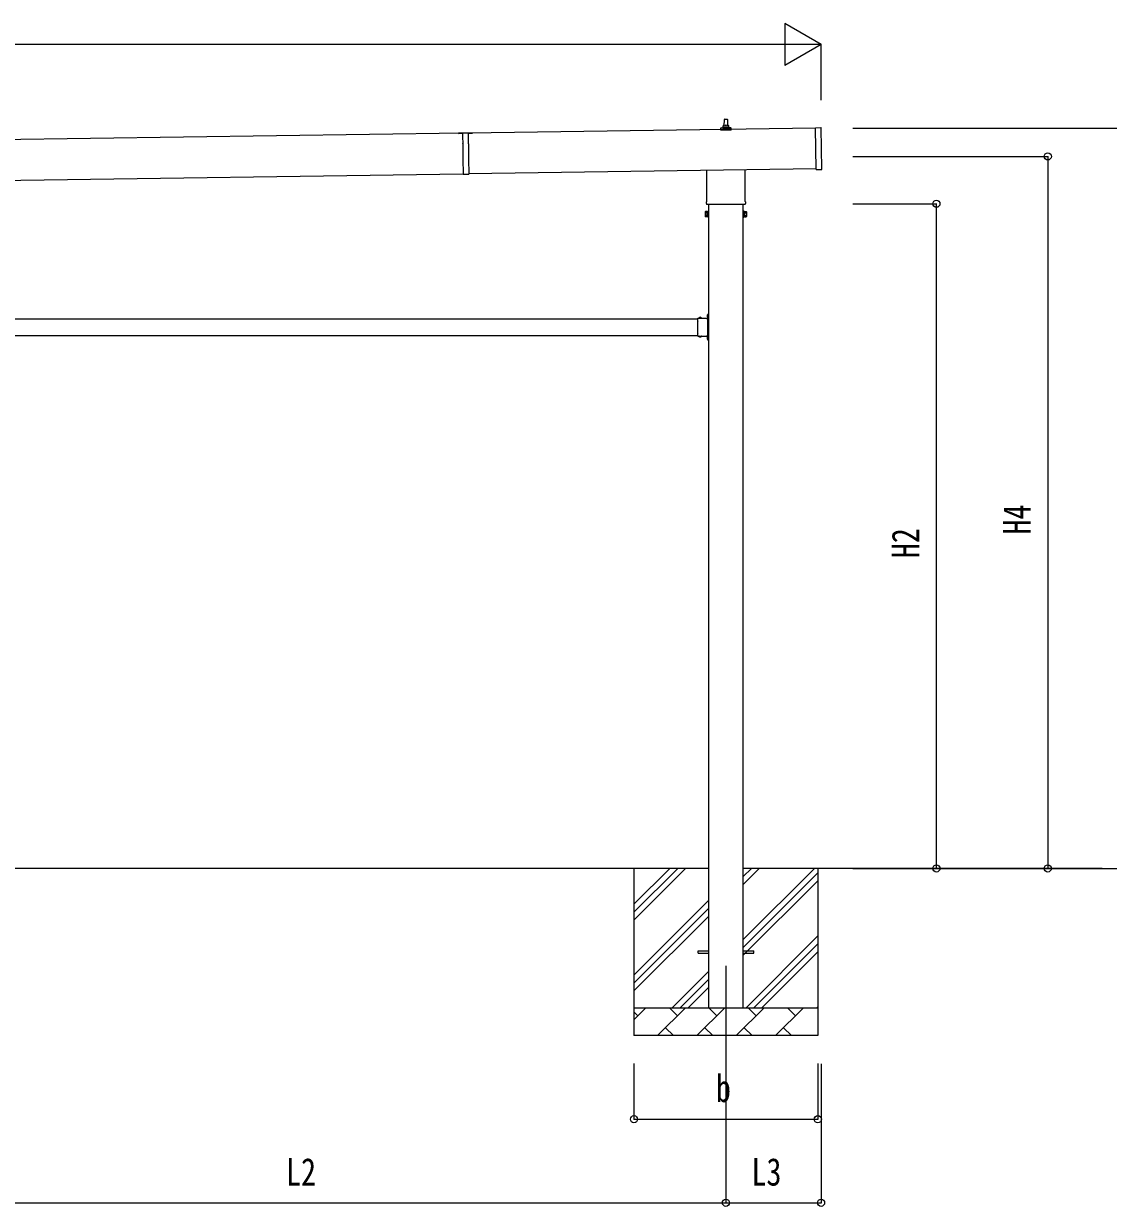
# Model space of a CAD drawing. Units: millimetres, scale not verified. Extents: x -12615 to 12615, y -8910 to 8910.
# Drawn here: x -1512 to 2382, y -4319 to -74 of the extents above; entities that cross this region are included whole.
import ezdxf
from ezdxf.enums import TextEntityAlignment as Align

# ---------------------------------------------------------------- set-up
doc = ezdxf.new("R2010")
doc.units = ezdxf.units.MM
doc.header["$LTSCALE"] = 40
for name, color, linetype in [('0-4_YKK_12', 2, 'Continuous'), ('0-5_YKK_13', 4, 'Continuous'), ('0-6_YKK_A1', 4, 'Continuous'), ('0-7_YKK_D', 6, 'Continuous')]:
    doc.layers.add(name, color=color, linetype=linetype)
doc.styles.add('ＭＳ ゴシック', font='')
doc.styles.get('ＭＳ ゴシック').set_extended_font_data('MS Gothic')

msp = doc.modelspace()

# ---------------------------------------------------------------- linework, layer by layer
at = {"layer": '0-4_YKK_12'}
msp.add_line((1009.06, -3456), (1009.06, -3956), dxfattribs=at)
at = {"layer": '0-5_YKK_13'}
for p, q in [((1003.06, -441.02), (1003.79, -417.5)), ((1004.79, -416.52), (1013.33, -416.52)), ((1014.33, -417.5), (1015.06, -441.02)), ((98.78, -466.4), (48.78, -467.11)), ((63.78, -466.9), (63.96, -479.3)), ((83.78, -466.61), (83.96, -479.01)), ((83.79, -467.11), (98.79, -466.9)), ((98.78, -466.4), (98.79, -466.9)), ((990.81, -456.52), (990.81, -448.81)), ((1027.31, -456.52), (990.81, -456.52)), ((991.19, -448.02), (1026.93, -448.02)), ((991.57, -447.84), (998.3, -446.21)), ((998.68, -446.02), (1019.44, -446.02)), ((999.06, -445.24), (999.06, -441.02)), ((1000.06, -441.02), (1018.06, -441.02)), ((1019.06, -445.24), (1019.06, -441.02)), ((1026.55, -447.84), (1019.82, -446.21)), ((1027.31, -456.52), (1027.31, -448.81)), ((1331.1, -447.3), (1350.1, -447.03)), ((1333.25, -597.29), (1331.1, -447.3)), ((1353.23, -596), (1351.11, -448.02)), ((48.78, -467.11), (48.79, -467.61)), ((48.79, -467.61), (63.79, -467.4)), ((63.97, -480.1), (64.32, -504.3)), ((64.33, -505.1), (64.73, -533.29)), ((83.97, -479.81), (84.32, -504.01)), ((84.33, -504.81), (84.73, -533.01)), ((64.74, -534.09), (65.09, -558.29)), ((84.74, -533.81), (85.09, -558)), ((65.1, -559.09), (65.89, -614.18)), ((85.1, -558.8), (85.88, -613.89)), ((65.89, -614.18), (85.88, -613.9)), ((940.76, -710.51), (940.76, -599.86)), ((1077.36, -597.91), (1077.36, -710.51)), ((1333.25, -597.29), (1352.24, -597.02)), ((939.06, -719.29), (939.06, -713.79)), ((1079.06, -713.79), (1079.06, -719.29)), ((935.06, -748.79), (935.82, -747.47)), ((935.06, -748.79), (935.06, -765.79)), ((942.06, -752.38), (935.82, -752.38)), ((942.06, -762.19), (935.82, -762.19)), ((1077, -722.79), (941.12, -722.79)), ((1076.06, -752.38), (1082.3, -752.38)), ((1076.06, -762.19), (1082.3, -762.19)), ((1083.06, -748.79), (1082.3, -747.47)), ((1083.06, -748.79), (1083.06, -765.79)), ((935.06, -765.79), (935.82, -767.1)), ((942.06, -767.1), (935.82, -767.1)), ((944.56, -766.49), (942.06, -766.49)), ((1073.56, -766.49), (1076.06, -766.49)), ((1076.06, -767.1), (1082.3, -767.1)), ((1083.06, -765.79), (1082.3, -767.1)), ((908.56, -1141.29), (908.56, -1130.9)), ((908.56, -1130.9), (944.96, -1130.9)), ((908.56, -1183.29), (908.56, -1142.71)), ((911.82, -1130.04), (911.82, -1130.2)), ((912.52, -1130.9), (920.59, -1130.9)), ((915.43, -1130.9), (914.11, -1128.24)), ((917.68, -1130.9), (919.01, -1128.24)), ((921.29, -1130.04), (921.29, -1130.2)), ((940.86, -1123), (946.56, -1123)), ((944.56, -1132.5), (941.56, -1132.5)), ((944.96, -1121.87), (942.3, -1120.55)), ((944.96, -1124.13), (942.3, -1125.45)), ((944.1, -1118.26), (944.26, -1118.26)), ((944.1, -1127.73), (944.26, -1127.73)), ((944.56, -1141.29), (944.56, -1134.5)), ((944.56, -1183.29), (944.56, -1142.71)), ((944.96, -1115.5), (946.56, -1115.5)), ((944.96, -1132.46), (944.96, -1115.5)), ((944.96, -1118.97), (944.96, -1127.03)), ((946.56, -1120), (944.96, -1120)), ((944.96, -1121), (946.56, -1121)), ((944.96, -1125), (946.56, -1125)), ((946.56, -1126), (944.96, -1126)), ((908.56, -1195.1), (908.56, -1184.71)), ((944.56, -1191.5), (944.56, -1184.71)), ((908.56, -1195.1), (944.96, -1195.1)), ((911.82, -1195.96), (911.82, -1195.8)), ((912.52, -1195.1), (920.59, -1195.1)), ((915.43, -1195.1), (914.11, -1197.76)), ((917.68, -1195.1), (919.01, -1197.76)), ((921.29, -1195.96), (921.29, -1195.8)), ((941.56, -1193.5), (944.56, -1193.5)), ((944.96, -1201.87), (942.3, -1200.55)), ((944.96, -1204.13), (942.3, -1205.45)), ((944.1, -1198.26), (944.26, -1198.26)), ((944.1, -1207.74), (944.26, -1207.74)), ((944.96, -1210.5), (944.96, -1193.54)), ((944.96, -1198.97), (944.96, -1207.03)), ((944.96, -1201), (946.56, -1201)), ((944.96, -1205), (946.56, -1205)), ((944.96, -1210.5), (946.56, -1210.5)), ((909.06, -3401.5), (946.56, -3401.5)), ((909.06, -3410.5), (909.06, -3401.5)), ((909.06, -3410.5), (946.56, -3410.5)), ((1071.56, -3401.5), (1109.06, -3401.5)), ((1071.56, -3410.5), (1109.06, -3410.5)), ((1109.06, -3410.5), (1109.06, -3401.5))]:
    msp.add_line(p, q, dxfattribs=at)
for points in [[(942.06, -767.1), (942.06, -747.47), (935.82, -747.47)], [(942.06, -766.49), (942.06, -748.09), (944.56, -748.09)], [(1076.06, -766.49), (1076.06, -748.09), (1073.56, -748.09)], [(1076.06, -767.1), (1076.06, -747.47), (1082.3, -747.47)], [(944.56, -1134.5), (941.56, -1134.5), (941.56, -1130.9)], [(946.56, -1130.5), (946.56, -1124.5), (946.56, -1121.5), (946.56, -1115.5)], [(944.56, -1191.5), (941.56, -1191.5), (941.56, -1195.1)], [(946.56, -1210.5), (946.56, -1204.5), (946.56, -1201.5), (946.56, -1195.5)]]:
    msp.add_lwpolyline(points, dxfattribs=at)
for points in [[(944.56, -767.79), (944.56, -746.79), (946.56, -746.79), (946.56, -767.79)], [(1073.56, -767.79), (1073.56, -746.79), (1071.56, -746.79), (1071.56, -767.79)]]:
    msp.add_lwpolyline(points, close=True, dxfattribs=at)
for centre, radius, start, end in [((1004.79, -417.52), 1, 90, 178.60509), ((1013.33, -417.52), 1, 1.39491, 90), ((991.81, -448.81), 1, 103.62699, 180), ((998.06, -445.24), 1, 283.62699, 0), ((1003.14, -441.66), 4.13, 90, 171.17633), ((1000.06, -442.02), 1, 90, 180), ((1012.39, -441.02), 4.83, 133.60282, 180), ((1005.73, -441.02), 4.83, 0, 46.39718), ((1014.97, -441.66), 4.13, 8.82367, 90), ((1018.06, -442.02), 1, 0, 90), ((1020.06, -445.24), 1, 180, 256.37301), ((1026.31, -448.81), 1, 0, 76.37301), ((1350.11, -448.03), 1, 0.81845, 90.81845), ((63.67, -479.7), 0.5, 307.68835, 53.94855), ((64.02, -504.7), 0.5, 307.68835, 53.94855), ((84.26, -479.41), 0.5, 127.68835, 233.94855), ((84.62, -504.41), 0.5, 127.68835, 233.94855), ((64.44, -533.7), 0.5, 307.68835, 53.94855), ((85.04, -533.4), 0.5, 127.68835, 233.94855), ((64.79, -558.69), 0.5, 307.68835, 53.94855), ((85.39, -558.4), 0.5, 127.68835, 233.94855), ((1352.23, -596.02), 1, 270.81845, 0.81845), ((943.06, -713.79), 4, 125.09963, 180), ((943.06, -719.29), 4, 180, 194.47751), ((943.06, -719.29), 4, 194.47751, 241.04498), ((1075.06, -719.29), 4, 298.95502, 345.52249), ((1075.06, -713.79), 4, 0, 54.90037), ((1075.06, -719.29), 4, 345.52249, 0), ((939.4, -749.93), 4.34, 145.61575, 214.38425), ((939.4, -764.65), 4.34, 145.61575, 214.38425), ((951.3, -757.29), 16.24, 162.41205, 197.58795), ((1078.71, -749.93), 4.34, 325.61575, 34.38425), ((1066.82, -757.29), 16.24, 342.41205, 17.58795), ((1078.71, -764.65), 4.34, 325.61575, 34.38425), ((907.86, -1142), 1, 314.427, 45.573), ((912.52, -1130.2), 0.7, 180, 270), ((912.69, -1130.04), 0.862, 129.12355, 180), ((916.56, -1134.8), 7, 90, 129.12355), ((916.56, -1134.8), 7, 50.87645, 90), ((920.59, -1130.2), 0.7, 270, 0), ((920.43, -1130.04), 0.862, 0, 50.87645), ((948.86, -1123), 7, 140.87645, 180), ((948.86, -1123), 7, 180, 219.12355), ((944.1, -1119.13), 0.862, 90, 140.87645), ((944.1, -1126.87), 0.862, 219.12355, 270), ((944.26, -1118.97), 0.7, 0, 90), ((944.26, -1127.03), 0.7, 270, 0), ((945.26, -1142), 1, 134.427, 225.573), ((944.56, -1130.5), 2, 270, 0), ((907.86, -1184), 1, 314.427, 45.573), ((945.26, -1184), 1, 134.427, 225.573), ((912.52, -1195.8), 0.7, 90, 180), ((912.69, -1195.96), 0.862, 180, 230.87645), ((916.56, -1191.2), 7, 230.87645, 270), ((916.56, -1191.2), 7, 270, 309.12355), ((920.59, -1195.8), 0.7, 0, 90), ((920.43, -1195.96), 0.862, 309.12355, 0), ((948.86, -1203), 7, 140.87645, 180), ((948.86, -1203), 7, 180, 219.12355), ((944.1, -1199.13), 0.862, 90, 140.87645), ((944.1, -1206.87), 0.862, 219.12355, 270), ((944.26, -1198.97), 0.7, 0, 90), ((944.26, -1207.03), 0.7, 270, 0), ((944.56, -1195.5), 2, 0, 90)]:
    msp.add_arc(centre, radius, start, end, dxfattribs=at)
at = {"layer": '0-6_YKK_A1'}
for p, q in [((1331.13, -449.3), (83.79, -467.11)), ((63.79, -467.4), (-5323.25, -544.33)), ((85.86, -612.07), (1333.2, -594.26)), ((-5321.18, -689.32), (65.86, -612.36)), ((946.56, -722.79), (946.56, -3606)), ((1071.56, -3606), (1071.56, -722.79)), ((-1890.44, -1133), (908.56, -1133)), ((-1890.44, -1193), (908.56, -1193)), ((941.56, -1193), (946.06, -1193)), ((946.56, -3106), (-1928.44, -3106)), ((679.06, -3106), (679.06, -3706)), ((679.06, -3291.05), (864.11, -3106)), ((679.06, -3262.77), (835.83, -3106)), ((679.06, -3234.48), (807.54, -3106)), ((2359.94, -3106), (1071.56, -3106)), ((1071.56, -3361.1), (1326.66, -3106)), ((1071.56, -3163.11), (1128.67, -3106)), ((1071.56, -3134.82), (1100.38, -3106)), ((1071.56, -3389.38), (1339.06, -3121.88)), ((1339.06, -3106), (1339.06, -3706)), ((1071.56, -3417.67), (1339.06, -3150.17)), ((679.06, -3489.04), (946.56, -3221.54)), ((679.06, -3517.32), (946.56, -3249.82)), ((679.06, -3545.61), (946.56, -3278.11)), ((1081.22, -3606), (1339.06, -3348.16)), ((1109.5, -3606), (1339.06, -3376.44)), ((1137.79, -3606), (1339.06, -3404.73)), ((816.66, -3606), (946.56, -3476.1)), ((844.94, -3606), (946.56, -3504.38)), ((873.23, -3606), (946.56, -3532.67)), ((679.06, -3606), (1339.06, -3606)), ((679.06, -3648.89), (721.95, -3606)), ((763.37, -3706), (863.37, -3606)), ((834.82, -3634.55), (806.27, -3606)), ((904.8, -3706), (1004.8, -3606)), ((976.24, -3634.55), (947.69, -3606)), ((1046.22, -3706), (1146.22, -3606)), ((1117.66, -3634.55), (1089.11, -3606)), ((1187.64, -3706), (1287.64, -3606)), ((1259.08, -3634.55), (1230.53, -3606)), ((1335.78, -3606), (1339.06, -3602.72)), ((693.4, -3634.55), (679.06, -3620.21)), ((791.93, -3677.45), (820.48, -3706)), ((933.35, -3677.45), (961.9, -3706)), ((1074.77, -3677.45), (1103.32, -3706)), ((1216.19, -3677.45), (1244.74, -3706)), ((1339.06, -3706), (679.06, -3706))]:
    msp.add_line(p, q, dxfattribs=at)
msp.add_lwpolyline([(941.56, -1133), (946.06, -1133), (946.06, -1193)], dxfattribs=at)
at = {"layer": '0-7_YKK_D'}
for p, q in [((1350.7, -148.82), (1220.79, -73.82)), ((1220.79, -73.82), (1220.79, -223.82)), ((1200.7, -148.82), (-5190.74, -148.82)), ((1350.7, -148.82), (1090.89, -148.82)), ((1350.7, -148.82), (1220.79, -223.82)), ((1350.7, -349.01), (1350.7, -147.82)), ((1464.67, -448.82), (2565.67, -448.82)), ((1464.67, -550.29), (2165.67, -550.29)), ((2164.67, -550.29), (2164.67, -3106)), ((1464.67, -720.29), (1765.67, -720.29)), ((1764.67, -3106), (1764.67, -720.29)), ((1464.67, -3106), (1765.67, -3106)), ((1464.67, -3106), (2565.67, -3106)), ((1464.67, -3106), (2165.67, -3106)), ((679.06, -3806), (679.06, -4007)), ((1009.06, -3806), (1009.06, -4307)), ((1009.06, -3806), (1009.06, -4307)), ((1339.06, -3806), (1339.06, -4007)), ((1350.7, -3807), (1350.7, -4307)), ((679.06, -4006), (1339.06, -4006)), ((-1990.94, -4306), (1009.06, -4306)), ((1009.06, -4306), (1350.7, -4306))]:
    msp.add_line(p, q, dxfattribs=at)
for centre in [(2164.67, -550.29), (1764.67, -720.29), (1764.67, -3106), (2164.67, -3106), (679.06, -4006), (1339.06, -4006), (1009.06, -4306), (1009.06, -4306), (1350.7, -4306)]:
    msp.add_circle(centre, 12.75, dxfattribs=at)

# ---------------------------------------------------------------- texts
at = {"layer": '0-7_YKK_D', "style": 'ＭＳ ゴシック', "width": 0.8}
for s, p in [('H4', (2132.67, -1907.34)), ('H2', (1732.67, -1992.34))]:
    msp.add_text(s, height=98.97, rotation=90, dxfattribs=at).set_placement(p, align=Align.BOTTOM_LEFT)
for s, p in [('b', (973.06, -3974)), ('L2', (-570.14, -4274)), ('L3', (1100.68, -4274))]:
    msp.add_text(s, height=98.97, dxfattribs=at).set_placement(p, align=Align.BOTTOM_LEFT)

doc.saveas('drawing.dxf')
